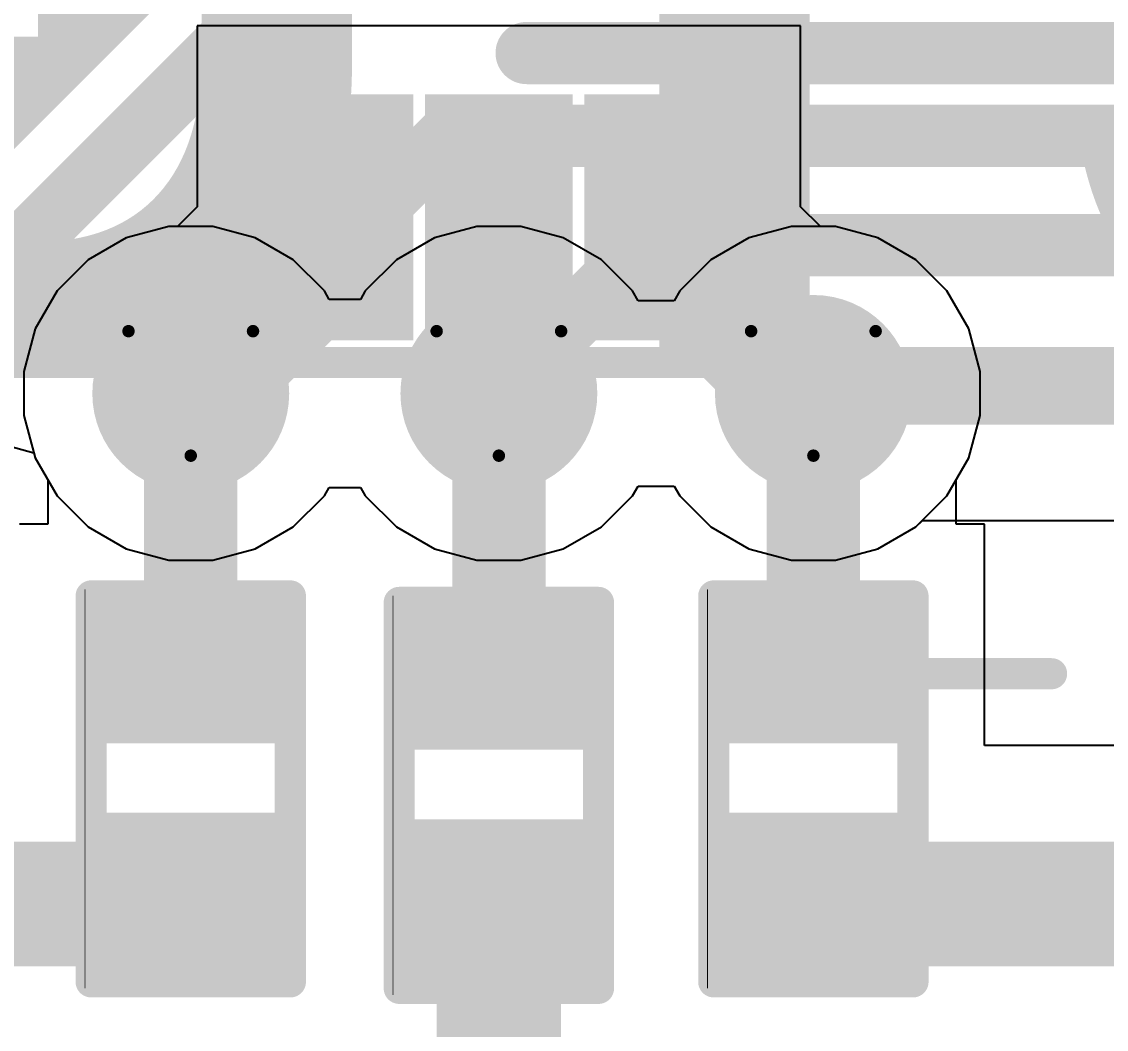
# Model space of a CAD drawing. Header units: inches. Extents: x -21 to 276, y -5 to 220.
# Drawn here: x 62.111 to 66.536, y 5.016 to 9.127 of the extents above; entities that cross this region are included whole.
import ezdxf

# ---------------------------------------------------------------- set-up
doc = ezdxf.new("R2010")
doc.units = ezdxf.units.IN
for name, color, linetype in [('Bottom Layer', 5, 'Continuous'), ('Bottom Overlay', 54, 'Continuous'), ('Bottom Paste', 16, 'Continuous'), ('Bottom Solder', 6, 'Continuous'), ('Drill Drawing', 1, 'Continuous'), ('Ground', 16, 'Continuous'), ('Power + Signal', 76, 'Continuous'), ('Top Layer', 1, 'Continuous'), ('Top Overlay', 2, 'Continuous'), ('Top Solder', 216, 'Continuous'), ('Via Holes', 16, 'Continuous')]:
    doc.layers.add(name, color=color, linetype=linetype)
doc.styles.add('Arial', font='', dxfattribs={"height": 0.2})
doc.styles.add('Arial_Bold', font='', dxfattribs={"height": 0.2})
doc.styles.get('Arial').set_extended_font_data('Arial')
doc.styles.get('Arial_Bold').set_extended_font_data('Arial', bold=True)

# ---------------------------------------------------------------- blocks, each defined once
blk = doc.blocks.new('SOT_363_B_18')
at = {"layer": 'Bottom Layer'}
for points in [[(-1.37000107, 0.4499990999999999), (-1.37000107, 0.8499983), (-0.57000013, 0.8499983), (-0.57000013, 0.4499991)], [(0.57000013, 0.4499990999999999), (0.57000013, 0.8499983), (1.37000107, 0.8499983), (1.37000107, 0.4499991)], [(-1.37000107, -0.1999996000000001), (-1.37000107, 0.1999995999999999), (-0.57000013, 0.1999996000000001), (-0.57000013, -0.1999995999999999)], [(0.57000013, -0.2000021400000001), (0.57000013, 0.1999970599999999), (1.37000107, 0.1999970600000001), (1.37000107, -0.2000021399999999)], [(-1.37000107, -0.8500008399999999), (-1.37000107, -0.45000164), (-0.57000013, -0.4500016399999999), (-0.57000013, -0.8500008399999999)], [(0.57000013, -0.8500008399999999), (0.57000013, -0.45000164), (1.37000107, -0.4500016399999999), (1.37000107, -0.8500008399999999)]]:
    blk.add_hatch(color=5, dxfattribs=at).paths.add_polyline_path(points)
at = {"layer": 'Bottom Paste'}
for points in [[(-1.37000107, 0.4499990999999999), (-1.37000107, 0.8499983), (-0.57000013, 0.8499983), (-0.57000013, 0.4499991)], [(0.57000013, 0.4499990999999999), (0.57000013, 0.8499983), (1.37000107, 0.8499983), (1.37000107, 0.4499991)], [(-1.37000107, -0.1999996000000001), (-1.37000107, 0.1999995999999999), (-0.57000013, 0.1999996000000001), (-0.57000013, -0.1999995999999999)], [(0.57000013, -0.2000021400000001), (0.57000013, 0.1999970599999999), (1.37000107, 0.1999970600000001), (1.37000107, -0.2000021399999999)], [(-1.37000107, -0.8500008399999999), (-1.37000107, -0.45000164), (-0.57000013, -0.4500016399999999), (-0.57000013, -0.8500008399999999)], [(0.57000013, -0.8500008399999999), (0.57000013, -0.45000164), (1.37000107, -0.4500016399999999), (1.37000107, -0.8500008399999999)]]:
    blk.add_hatch(color=16, dxfattribs=at).paths.add_polyline_path(points)
at = {"layer": 'Bottom Solder'}
for points in [[(-1.47160107, 0.3483990999999999), (-1.47160107, 0.9515982999999999), (-0.4684001300000001, 0.9515982999999999), (-0.4684001299999999, 0.3483991000000001)], [(0.4684001300000001, 0.3483990999999999), (0.4684001299999999, 0.9515982999999999), (1.47160107, 0.9515982999999999), (1.47160107, 0.3483991000000001)], [(-1.47160107, -0.3015996), (-1.47160107, 0.3015995999999999), (-0.4684001300000001, 0.3015996), (-0.4684001299999999, -0.3015995999999999)], [(0.4684001300000001, -0.3016021400000001), (0.4684001299999999, 0.3015970599999999), (1.47160107, 0.3015970600000001), (1.47160107, -0.3016021399999999)], [(-1.47160107, -0.95160084), (-1.47160107, -0.3484016400000001), (-0.4684001300000001, -0.3484016399999999), (-0.4684001299999999, -0.95160084)], [(0.4684001300000001, -0.95160084), (0.4684001299999999, -0.3484016400000001), (1.47160107, -0.3484016399999999), (1.47160107, -0.95160084)]]:
    blk.add_hatch(color=6, dxfattribs=at).paths.add_polyline_path(points)
at = {"layer": 'Bottom Overlay'}
for points in [[(0.508, 1.09219746, 0.127, 0.127, 0), (-0.6604, 1.09219746, 0.127, 0.127, 0)], [(-1.524, -0.6604, 0.0999998, 0.0999998, 0), (-1.651, -0.5334, 0.0999998, 0.0999998, 0)], [(-1.651, -0.7874, 0.0999998, 0.0999998, 0), (-1.651, -0.5334, 0.0999998, 0.0999998, 0)], [(-1.651, -0.7874, 0.0999998, 0.0999998, 0), (-1.524, -0.6604, 0.0999998, 0.0999998, 0)], [(0.508, -1.0922, 0.127, 0.127, 0), (-0.6604, -1.0922, 0.127, 0.127, 0)]]:
    blk.add_lwpolyline(points, format="xyseb", dxfattribs=at)
for points in [[(-0.6921499999999999, 1.09219746, 0.0635, 0.0635, 1), (-0.62865, 1.09219746, 0.0635, 0.0635, 1)], [(0.47625, 1.09219746, 0.0635, 0.0635, 1), (0.5397500000000001, 1.09219746, 0.0635, 0.0635, 1)], [(-1.67599868, -0.5334, 0.0499999, 0.0499999, 1), (-1.62600132, -0.5334, 0.0499999, 0.0499999, 1)], [(-1.67599868, -0.5334, 0.0499999, 0.0499999, 1), (-1.62600132, -0.5334, 0.0499999, 0.0499999, 1)], [(-1.54899868, -0.6604, 0.0499999, 0.0499999, 1), (-1.49900132, -0.6604, 0.0499999, 0.0499999, 1)], [(-1.54899868, -0.6604, 0.0499999, 0.0499999, 1), (-1.49900132, -0.6604, 0.0499999, 0.0499999, 1)], [(-1.67599868, -0.7874, 0.0499999, 0.0499999, 1), (-1.62600132, -0.7874, 0.0499999, 0.0499999, 1)], [(-1.67599868, -0.7874, 0.0499999, 0.0499999, 1), (-1.62600132, -0.7874, 0.0499999, 0.0499999, 1)], [(-0.6921499999999999, -1.0922, 0.0635, 0.0635, 1), (-0.62865, -1.0922, 0.0635, 0.0635, 1)], [(0.47625, -1.0922, 0.0635, 0.0635, 1), (0.5397500000000001, -1.0922, 0.0635, 0.0635, 1)]]:
    blk.add_lwpolyline(points, format="xyseb", close=True, dxfattribs=at)
blk = doc.blocks.new('R___0402_B_95')
at = {"layer": 'Bottom Layer'}
for points in [[(-0.1524, 0.3175), (-0.1524, -0.3174999999999999), (-0.7874, -0.3175), (-0.7874, 0.3174999999999999)], [(0.6985, 0.3175), (0.6985, -0.3175), (0.2413, -0.3175), (0.2412999999999999, 0.3175)]]:
    blk.add_hatch(color=5, dxfattribs=at).paths.add_polyline_path(points)
at = {"layer": 'Bottom Paste'}
for points in [[(-0.1524, 0.3175), (-0.1524, -0.3174999999999999), (-0.7874, -0.3175), (-0.7874, 0.3174999999999999)], [(0.6985, 0.3175), (0.6985, -0.3175), (0.2413, -0.3175), (0.2412999999999999, 0.3175)]]:
    blk.add_hatch(color=16, dxfattribs=at).paths.add_polyline_path(points)
at = {"layer": 'Bottom Solder'}
for points in [[(-0.09739884, 0.37250116), (-0.09739884, -0.37250116), (-0.8424011599999999, -0.37250116), (-0.8424011599999999, 0.37250116)], [(0.75350116, 0.37250116), (0.75350116, -0.37250116), (0.18629884, -0.37250116), (0.1862988399999999, 0.37250116)]]:
    blk.add_hatch(color=6, dxfattribs=at).paths.add_polyline_path(points)
at = {"layer": 'Bottom Overlay'}
for points in [[(-0.7874, 0.4064, 0.127, 0.127, 0), (0.7874, 0.4064, 0.127, 0.127, 0)], [(-0.7874, 0.4064, 0.127, 0.127, 0), (-0.7874, -0.4064, 0.127, 0.127, 0)], [(0.7874, 0.4064, 0.127, 0.127, 0), (0.7874, -0.4064, 0.127, 0.127, 0)], [(-0.8128, 0.4318, 0.0032258, 0.0032258, 0), (0.8128, 0.4318, 0.0032258, 0.0032258, 0)], [(-0.7874, -0.4064, 0.127, 0.127, 0), (0.7874, -0.4064, 0.127, 0.127, 0)]]:
    blk.add_lwpolyline(points, format="xyseb", dxfattribs=at)
for points in [[(-0.8191499999999999, 0.4064, 0.0635, 0.0635, 1), (-0.7556499999999999, 0.4064, 0.0635, 0.0635, 1)], [(-0.8191499999999999, 0.4064, 0.0635, 0.0635, 1), (-0.7556499999999999, 0.4064, 0.0635, 0.0635, 1)], [(0.7556499999999999, 0.4064, 0.0635, 0.0635, 1), (0.8191499999999999, 0.4064, 0.0635, 0.0635, 1)], [(0.7556499999999999, 0.4064, 0.0635, 0.0635, 1), (0.8191499999999999, 0.4064, 0.0635, 0.0635, 1)], [(-0.81360518, 0.4318, 0.0016129, 0.0016129, 1), (-0.8119948199999999, 0.4318, 0.0016129, 0.0016129, 1)], [(0.8119948199999999, 0.4318, 0.0016129, 0.0016129, 1), (0.81360518, 0.4318, 0.0016129, 0.0016129, 1)], [(-0.8191499999999999, -0.4064, 0.0635, 0.0635, 1), (-0.7556499999999999, -0.4064, 0.0635, 0.0635, 1)], [(-0.8191499999999999, -0.4064, 0.0635, 0.0635, 1), (-0.7556499999999999, -0.4064, 0.0635, 0.0635, 1)], [(0.7556499999999999, -0.4064, 0.0635, 0.0635, 1), (0.8191499999999999, -0.4064, 0.0635, 0.0635, 1)], [(0.7556499999999999, -0.4064, 0.0635, 0.0635, 1), (0.8191499999999999, -0.4064, 0.0635, 0.0635, 1)]]:
    blk.add_lwpolyline(points, format="xyseb", close=True, dxfattribs=at)
blk = doc.blocks.new('R___0402_B_97')
at = {"layer": 'Bottom Layer'}
for points in [[(-0.1524, 0.3175), (-0.1524, -0.3174999999999999), (-0.7874, -0.3175), (-0.7874, 0.3174999999999999)], [(0.6985, 0.3175), (0.6985, -0.3175), (0.2413, -0.3175), (0.2412999999999999, 0.3175)]]:
    blk.add_hatch(color=5, dxfattribs=at).paths.add_polyline_path(points)
at = {"layer": 'Bottom Paste'}
for points in [[(-0.1524, 0.3175), (-0.1524, -0.3174999999999999), (-0.7874, -0.3175), (-0.7874, 0.3174999999999999)], [(0.6985, 0.3175), (0.6985, -0.3175), (0.2413, -0.3175), (0.2412999999999999, 0.3175)]]:
    blk.add_hatch(color=16, dxfattribs=at).paths.add_polyline_path(points)
at = {"layer": 'Bottom Solder'}
for points in [[(-0.09739884, 0.37250116), (-0.09739884, -0.37250116), (-0.8424011599999999, -0.37250116), (-0.8424011599999999, 0.37250116)], [(0.75350116, 0.37250116), (0.75350116, -0.37250116), (0.18629884, -0.37250116), (0.1862988399999999, 0.37250116)]]:
    blk.add_hatch(color=6, dxfattribs=at).paths.add_polyline_path(points)
at = {"layer": 'Bottom Overlay'}
for points in [[(-0.7874, 0.4064, 0.127, 0.127, 0), (-0.7874, -0.4064, 0.127, 0.127, 0)], [(-0.7874, 0.4064, 0.127, 0.127, 0), (0.7874, 0.4064, 0.127, 0.127, 0)], [(0.7874, 0.4064, 0.127, 0.127, 0), (0.7874, -0.4064, 0.127, 0.127, 0)], [(-0.8128, 0.4318, 0.0032258, 0.0032258, 0), (0.8128, 0.4318, 0.0032258, 0.0032258, 0)], [(-0.7874, -0.4064, 0.127, 0.127, 0), (0.7874, -0.4064, 0.127, 0.127, 0)]]:
    blk.add_lwpolyline(points, format="xyseb", dxfattribs=at)
for points in [[(-0.8191499999999999, 0.4064, 0.0635, 0.0635, 1), (-0.7556499999999999, 0.4064, 0.0635, 0.0635, 1)], [(-0.8191499999999999, 0.4064, 0.0635, 0.0635, 1), (-0.7556499999999999, 0.4064, 0.0635, 0.0635, 1)], [(0.7556499999999999, 0.4064, 0.0635, 0.0635, 1), (0.8191499999999999, 0.4064, 0.0635, 0.0635, 1)], [(0.7556499999999999, 0.4064, 0.0635, 0.0635, 1), (0.8191499999999999, 0.4064, 0.0635, 0.0635, 1)], [(-0.81360518, 0.4318, 0.0016129, 0.0016129, 1), (-0.8119948199999999, 0.4318, 0.0016129, 0.0016129, 1)], [(0.8119948199999999, 0.4318, 0.0016129, 0.0016129, 1), (0.81360518, 0.4318, 0.0016129, 0.0016129, 1)], [(-0.8191499999999999, -0.4064, 0.0635, 0.0635, 1), (-0.7556499999999999, -0.4064, 0.0635, 0.0635, 1)], [(-0.8191499999999999, -0.4064, 0.0635, 0.0635, 1), (-0.7556499999999999, -0.4064, 0.0635, 0.0635, 1)], [(0.7556499999999999, -0.4064, 0.0635, 0.0635, 1), (0.8191499999999999, -0.4064, 0.0635, 0.0635, 1)], [(0.7556499999999999, -0.4064, 0.0635, 0.0635, 1), (0.8191499999999999, -0.4064, 0.0635, 0.0635, 1)]]:
    blk.add_lwpolyline(points, format="xyseb", close=True, dxfattribs=at)
blk = doc.blocks.new('R___0402_B_99')
at = {"layer": 'Bottom Layer'}
for points in [[(-0.1524, 0.3175), (-0.1524, -0.3174999999999999), (-0.7874, -0.3175), (-0.7874, 0.3174999999999999)], [(0.6985, 0.3175), (0.6985, -0.3175), (0.2413, -0.3175), (0.2412999999999999, 0.3175)]]:
    blk.add_hatch(color=5, dxfattribs=at).paths.add_polyline_path(points)
at = {"layer": 'Bottom Paste'}
for points in [[(-0.1524, 0.3175), (-0.1524, -0.3174999999999999), (-0.7874, -0.3175), (-0.7874, 0.3174999999999999)], [(0.6985, 0.3175), (0.6985, -0.3175), (0.2413, -0.3175), (0.2412999999999999, 0.3175)]]:
    blk.add_hatch(color=16, dxfattribs=at).paths.add_polyline_path(points)
at = {"layer": 'Bottom Solder'}
for points in [[(-0.09739884, 0.37250116), (-0.09739884, -0.37250116), (-0.8424011599999999, -0.37250116), (-0.8424011599999999, 0.37250116)], [(0.75350116, 0.37250116), (0.75350116, -0.37250116), (0.18629884, -0.37250116), (0.1862988399999999, 0.37250116)]]:
    blk.add_hatch(color=6, dxfattribs=at).paths.add_polyline_path(points)
at = {"layer": 'Bottom Overlay'}
for points in [[(-0.7874, 0.4064, 0.127, 0.127, 0), (0.7874, 0.4064, 0.127, 0.127, 0)], [(-0.7874, 0.4064, 0.127, 0.127, 0), (-0.7874, -0.4064, 0.127, 0.127, 0)], [(0.7874, 0.4064, 0.127, 0.127, 0), (0.7874, -0.4064, 0.127, 0.127, 0)], [(-0.8128, 0.4318, 0.0032258, 0.0032258, 0), (0.8128, 0.4318, 0.0032258, 0.0032258, 0)], [(-0.7874, -0.4064, 0.127, 0.127, 0), (0.7874, -0.4064, 0.127, 0.127, 0)]]:
    blk.add_lwpolyline(points, format="xyseb", dxfattribs=at)
for points in [[(-0.8191499999999999, 0.4064, 0.0635, 0.0635, 1), (-0.7556499999999999, 0.4064, 0.0635, 0.0635, 1)], [(-0.8191499999999999, 0.4064, 0.0635, 0.0635, 1), (-0.7556499999999999, 0.4064, 0.0635, 0.0635, 1)], [(0.7556499999999999, 0.4064, 0.0635, 0.0635, 1), (0.8191499999999999, 0.4064, 0.0635, 0.0635, 1)], [(0.7556499999999999, 0.4064, 0.0635, 0.0635, 1), (0.8191499999999999, 0.4064, 0.0635, 0.0635, 1)], [(-0.81360518, 0.4318, 0.0016129, 0.0016129, 1), (-0.8119948199999999, 0.4318, 0.0016129, 0.0016129, 1)], [(0.8119948199999999, 0.4318, 0.0016129, 0.0016129, 1), (0.81360518, 0.4318, 0.0016129, 0.0016129, 1)], [(-0.8191499999999999, -0.4064, 0.0635, 0.0635, 1), (-0.7556499999999999, -0.4064, 0.0635, 0.0635, 1)], [(-0.8191499999999999, -0.4064, 0.0635, 0.0635, 1), (-0.7556499999999999, -0.4064, 0.0635, 0.0635, 1)], [(0.7556499999999999, -0.4064, 0.0635, 0.0635, 1), (0.8191499999999999, -0.4064, 0.0635, 0.0635, 1)], [(0.7556499999999999, -0.4064, 0.0635, 0.0635, 1), (0.8191499999999999, -0.4064, 0.0635, 0.0635, 1)]]:
    blk.add_lwpolyline(points, format="xyseb", close=True, dxfattribs=at)
blk = doc.blocks.new('DB128L_5_08_3P_BK_S_136')
at = {"layer": 'Top Overlay'}
blk.add_lwpolyline([(-7.670799999999999, 5.1308, 0.127, 0.127, 0), (7.670799999999999, 5.1308, 0.127, 0.127, 0)], format="xyseb", dxfattribs=at)

msp = doc.modelspace()

# ---------------------------------------------------------------- hatches: boundary and pattern name
at = {"layer": 'Bottom Layer'}
h = msp.add_hatch(color=5, dxfattribs=at)
edge = h.paths.add_edge_path()
edge.add_arc((62.80078372, 7.610393719999999), 0.2999994, 0, 360)
h = msp.add_hatch(color=5, dxfattribs=at)
edge = h.paths.add_edge_path()
edge.add_arc((64.05776876, 7.610393719999999), 0.2999994, 0, 360)
h = msp.add_hatch(color=5, dxfattribs=at)
edge = h.paths.add_edge_path()
edge.add_arc((65.34078372, 7.610393719999999), 0.2999994, 0, 360)
at = {"layer": 'Bottom Solder'}
h = msp.add_hatch(color=6, dxfattribs=at)
edge = h.paths.add_edge_path()
edge.add_arc((62.80078372, 7.610393719999999), 0.4015993999999999, 0, 360)
h = msp.add_hatch(color=6, dxfattribs=at)
edge = h.paths.add_edge_path()
edge.add_arc((64.05776876, 7.610393719999999), 0.4015993999999999, 0, 360)
h = msp.add_hatch(color=6, dxfattribs=at)
edge = h.paths.add_edge_path()
edge.add_arc((65.34078372, 7.610393719999999), 0.4015993999999999, 0, 360)
at = {"layer": 'Ground'}
h = msp.add_hatch(color=16, dxfattribs=at)
edge = h.paths.add_edge_path()
edge.add_arc((62.80078372, 7.610393719999999), 0.2999994, 0, 360)
h = msp.add_hatch(color=16, dxfattribs=at)
edge = h.paths.add_edge_path()
edge.add_arc((64.05776876, 7.610393719999999), 0.2999994, 0, 360)
h = msp.add_hatch(color=16, dxfattribs=at)
edge = h.paths.add_edge_path()
edge.add_arc((65.34078372, 7.610393719999999), 0.2999994, 0, 360)
at = {"layer": 'Power + Signal'}
h = msp.add_hatch(color=76, dxfattribs=at)
edge = h.paths.add_edge_path()
edge.add_arc((62.80078372, 7.610393719999999), 0.2999994, 0, 360)
h = msp.add_hatch(color=76, dxfattribs=at)
edge = h.paths.add_edge_path()
edge.add_arc((64.05776876, 7.610393719999999), 0.2999994, 0, 360)
h = msp.add_hatch(color=76, dxfattribs=at)
edge = h.paths.add_edge_path()
edge.add_arc((65.34078372, 7.610393719999999), 0.2999994, 0, 360)
at = {"layer": 'Top Layer'}
h = msp.add_hatch(color=1, dxfattribs=at)
edge = h.paths.add_edge_path()
edge.add_arc((62.80078372, 7.610393719999999), 0.2999994, 0, 360)
h = msp.add_hatch(color=1, dxfattribs=at)
edge = h.paths.add_edge_path()
edge.add_arc((64.05776876, 7.610393719999999), 0.2999994, 0, 360)
h = msp.add_hatch(color=1, dxfattribs=at)
edge = h.paths.add_edge_path()
edge.add_arc((65.34078372, 7.610393719999999), 0.2999994, 0, 360)
at = {"layer": 'Top Solder'}
h = msp.add_hatch(color=216, dxfattribs=at)
edge = h.paths.add_edge_path()
edge.add_arc((62.80078372, 7.610393719999999), 0.4015993999999999, 0, 360)
h = msp.add_hatch(color=216, dxfattribs=at)
edge = h.paths.add_edge_path()
edge.add_arc((64.05776876, 7.610393719999999), 0.4015993999999999, 0, 360)
h = msp.add_hatch(color=216, dxfattribs=at)
edge = h.paths.add_edge_path()
edge.add_arc((65.34078372, 7.610393719999999), 0.4015993999999999, 0, 360)
at = {"layer": 'Via Holes'}
h = msp.add_hatch(color=7, dxfattribs=at)
edge = h.paths.add_edge_path()
edge.add_arc((62.80078372, 7.610393719999999), 0.1499997, 0, 360)
h = msp.add_hatch(color=7, dxfattribs=at)
edge = h.paths.add_edge_path()
edge.add_arc((64.05776876, 7.610393719999999), 0.1499997, 0, 360)
h = msp.add_hatch(color=7, dxfattribs=at)
edge = h.paths.add_edge_path()
edge.add_arc((65.34078372, 7.610393719999999), 0.1499997, 0, 360)

# ---------------------------------------------------------------- linework, layer by layer
at = {"layer": 'Bottom Layer'}
for p, q in [((65.2887696, 9.109796359999999), (62.82677045999999, 9.109796359999999)), ((62.82677045999999, 9.109796359999999), (62.82677045999999, 8.3718527)), ((65.2887696, 8.3718527), (65.2887696, 9.109796359999999)), ((62.82677045999999, 8.3718527), (62.74631088, 8.29139312)), ((65.36922918, 8.29139312), (65.2887696, 8.3718527)), ((62.71112934, 8.29139312), (62.53792674, 8.24498478)), ((62.74631088, 8.29139312), (62.71112934, 8.29139312)), ((65.43043809999999, 8.29139312), (65.36922918, 8.29139312)), ((65.6036407, 8.24498478), (65.43043809999999, 8.29139312)), ((62.53792674, 8.24498478), (62.38263876, 8.155330399999999)), ((65.75892868, 8.155330399999999), (65.6036407, 8.24498478)), ((62.38263876, 8.155330399999999), (62.25584704, 8.028538679999999)), ((65.8857204, 8.028538679999999), (65.75892868, 8.155330399999999)), ((62.25584704, 8.028538679999999), (62.16619266, 7.873250699999999)), ((65.97537478, 7.873250699999999), (65.8857204, 8.028538679999999)), ((62.16619266, 7.873250699999999), (62.11978432, 7.7000481)), ((66.02178312, 7.7000481), (65.97537478, 7.873250699999999)), ((62.11978432, 7.7000481), (62.11978432, 7.52073934)), ((66.02178312, 7.52073934), (66.02178312, 7.7000481)), ((62.11978432, 7.52073934), (62.16619266, 7.34753674)), ((65.97537478, 7.34753674), (66.02178312, 7.52073934)), ((62.16619266, 7.34753674), (62.21808739999999, 7.25765122)), ((65.92348004, 7.25765122), (65.97537478, 7.34753674)), ((62.21808739999999, 7.25765122), (62.21808739999999, 7.07629776)), ((65.92348004, 7.07629776), (65.92348004, 7.25765122)), ((62.21808739999999, 7.07629776), (62.10228371999999, 7.07629776)), ((66.03928372, 7.07629776), (65.92348004, 7.07629776)), ((66.03928372, 6.17433868), (66.03928372, 7.07629776)), ((68.48808247999999, 6.17433868), (66.03928372, 6.17433868))]:
    msp.add_line(p, q, dxfattribs=at)
for points in [[(63.40777005999999, 8.12879502, 0.3809999999999999, 0.3809999999999999, 0), (63.40777005999999, 8.32879716, 0.3809999999999999, 0.3809999999999999, 0)], [(64.05776876, 7.610393719999999, 0.3809999999999999, 0.3809999999999999, 0), (64.05776876, 8.32879716, 0.3809999999999999, 0.3809999999999999, 0)], [(64.70777, 8.12879502, 0.3809999999999999, 0.3809999999999999, 0), (64.70777, 8.32879716, 0.3809999999999999, 0.3809999999999999, 0)], [(62.88936875999999, 7.610393719999999, 0.3809999999999999, 0.3809999999999999, 0), (63.40777005999999, 8.12879502, 0.3809999999999999, 0.3809999999999999, 0)], [(64.70777, 8.12879502, 0.3809999999999999, 0.3809999999999999, 0), (65.15996874, 7.67659628, 0.3809999999999999, 0.3809999999999999, 0)], [(65.15996874, 7.67659628, 0.3809999999999999, 0.3809999999999999, 0), (65.27458116, 7.67659628, 0.3809999999999999, 0.3809999999999999, 0)], [(65.27458116, 7.67659628, 0.3809999999999999, 0.3809999999999999, 0), (65.34078372, 7.610393719999999, 0.3809999999999999, 0.3809999999999999, 0)], [(62.80078372, 7.610393719999999, 0.3809999999999999, 0.3809999999999999, 0), (62.88936875999999, 7.610393719999999, 0.3809999999999999, 0.3809999999999999, 0)], [(64.05776876, 6.440299539999999, 0.3809999999999999, 0.3809999999999999, 0), (64.05776876, 7.610393719999999, 0.3809999999999999, 0.3809999999999999, 0)], [(62.80078372, 6.46669776, 0.3809999999999999, 0.3809999999999999, 0), (62.80078372, 7.52180868, 0.3809999999999999, 0.3809999999999999, 0)], [(65.34078372, 6.46669776, 0.3809999999999999, 0.3809999999999999, 0), (65.34078372, 7.4957813, 0.3809999999999999, 0.3809999999999999, 0)], [(64.05776876, 6.440299539999999, 0.3809999999999999, 0.3809999999999999, 0), (64.0577713, 6.440296999999999, 0.3809999999999999, 0.3809999999999999, 0)], [(59.64987816, 5.52689776, 0.508, 0.508, 0), (62.80078372, 5.52689776, 0.508, 0.508, 0)], [(64.0577713, 2.60541262, 0.508, 0.508, 0), (64.0577713, 5.500496999999999, 0.508, 0.508, 0)], [(65.34078372, 5.52689776, 0.508, 0.508, 0), (68.48808247999999, 5.52689776, 0.508, 0.508, 0)]]:
    msp.add_lwpolyline(points, format="xyseb", dxfattribs=at)
for points in [[(63.31252006, 8.32879716, 0.1905, 0.1905, 1), (63.50302006, 8.32879716, 0.1905, 0.1905, 1)], [(63.96251875999999, 8.32879716, 0.1905, 0.1905, 1), (64.15301876, 8.32879716, 0.1905, 0.1905, 1)], [(64.61252, 8.32879716, 0.1905, 0.1905, 1), (64.80301999999999, 8.32879716, 0.1905, 0.1905, 1)], [(63.31252006, 8.12879502, 0.1905, 0.1905, 1), (63.50302006, 8.12879502, 0.1905, 0.1905, 1)], [(63.31252006, 8.12879502, 0.1905, 0.1905, 1), (63.50302006, 8.12879502, 0.1905, 0.1905, 1)], [(64.61252, 8.12879502, 0.1905, 0.1905, 1), (64.80301999999999, 8.12879502, 0.1905, 0.1905, 1)], [(64.61252, 8.12879502, 0.1905, 0.1905, 1), (64.80301999999999, 8.12879502, 0.1905, 0.1905, 1)], [(65.06471874, 7.67659628, 0.1905, 0.1905, 1), (65.25521873999999, 7.67659628, 0.1905, 0.1905, 1)], [(65.06471874, 7.67659628, 0.1905, 0.1905, 1), (65.25521873999999, 7.67659628, 0.1905, 0.1905, 1)], [(65.17933116, 7.67659628, 0.1905, 0.1905, 1), (65.36983115999999, 7.67659628, 0.1905, 0.1905, 1)], [(65.17933116, 7.67659628, 0.1905, 0.1905, 1), (65.36983115999999, 7.67659628, 0.1905, 0.1905, 1)], [(62.70553372, 7.610393719999999, 0.1905, 0.1905, 1), (62.89603371999999, 7.610393719999999, 0.1905, 0.1905, 1)], [(62.79411876, 7.610393719999999, 0.1905, 0.1905, 1), (62.98461876, 7.610393719999999, 0.1905, 0.1905, 1)], [(62.79411876, 7.610393719999999, 0.1905, 0.1905, 1), (62.98461876, 7.610393719999999, 0.1905, 0.1905, 1)], [(63.96251875999999, 7.610393719999999, 0.1905, 0.1905, 1), (64.15301876, 7.610393719999999, 0.1905, 0.1905, 1)], [(63.96251875999999, 7.610393719999999, 0.1905, 0.1905, 1), (64.15301876, 7.610393719999999, 0.1905, 0.1905, 1)], [(65.24553372, 7.610393719999999, 0.1905, 0.1905, 1), (65.43603372, 7.610393719999999, 0.1905, 0.1905, 1)], [(62.70553372, 7.52180868, 0.1905, 0.1905, 1), (62.89603371999999, 7.52180868, 0.1905, 0.1905, 1)], [(65.24553372, 7.4957813, 0.1905, 0.1905, 1), (65.43603372, 7.4957813, 0.1905, 0.1905, 1)], [(62.70553372, 6.46669776, 0.1905, 0.1905, 1), (62.89603371999999, 6.46669776, 0.1905, 0.1905, 1)], [(65.24553372, 6.46669776, 0.1905, 0.1905, 1), (65.43603372, 6.46669776, 0.1905, 0.1905, 1)], [(63.96251875999999, 6.440299539999999, 0.1905, 0.1905, 1), (64.15301876, 6.440299539999999, 0.1905, 0.1905, 1)], [(63.96251875999999, 6.440299539999999, 0.1905, 0.1905, 1), (64.15301876, 6.440299539999999, 0.1905, 0.1905, 1)], [(63.9625213, 6.440296999999999, 0.1905, 0.1905, 1), (64.15302129999999, 6.440296999999999, 0.1905, 0.1905, 1)], [(62.67378372, 5.52689776, 0.254, 0.254, 1), (62.92778371999999, 5.52689776, 0.254, 0.254, 1)], [(63.9307713, 5.500496999999999, 0.254, 0.254, 1), (64.1847713, 5.500496999999999, 0.254, 0.254, 1)], [(65.21378372, 5.52689776, 0.254, 0.254, 1), (65.46778372, 5.52689776, 0.254, 0.254, 1)]]:
    msp.add_lwpolyline(points, format="xyseb", close=True, dxfattribs=at)
at = {"layer": 'Bottom Overlay'}
for points in [[(65.79798371999999, 6.46669776, 0.127, 0.127, 0), (66.31258263999999, 6.46669776, 0.127, 0.127, 0)], [(64.22318372, 4.924399599999999, 0.127, 0.127, 0), (64.22318372, 5.20939776, 0.127, 0.127, 0)]]:
    msp.add_lwpolyline(points, format="xyseb", dxfattribs=at)
for points in [[(65.76623371999999, 6.46669776, 0.0635, 0.0635, 1), (65.82973372000001, 6.46669776, 0.0635, 0.0635, 1)], [(66.28083264, 6.46669776, 0.0635, 0.0635, 1), (66.34433263999999, 6.46669776, 0.0635, 0.0635, 1)], [(64.19143371999999, 5.20939776, 0.0635, 0.0635, 1), (64.25493372, 5.20939776, 0.0635, 0.0635, 1)]]:
    msp.add_lwpolyline(points, format="xyseb", close=True, dxfattribs=at)
at = {"layer": 'Drill Drawing'}
for points in [[(62.54678371999999, 7.86439372, 0.0508, 0.0508, 0), (63.05478372, 7.86439372, 0.0508, 0.0508, 0)], [(62.54678371999999, 7.86439372, 0.0508, 0.0508, 0), (62.80078372, 7.356393719999999, 0.0508, 0.0508, 0)], [(62.80078372, 7.356393719999999, 0.0508, 0.0508, 0), (63.05478372, 7.86439372, 0.0508, 0.0508, 0)], [(63.80376875999999, 7.86439372, 0.0508, 0.0508, 0), (64.31176875999999, 7.86439372, 0.0508, 0.0508, 0)], [(63.80376875999999, 7.86439372, 0.0508, 0.0508, 0), (64.05776876, 7.356393719999999, 0.0508, 0.0508, 0)], [(64.05776876, 7.356393719999999, 0.0508, 0.0508, 0), (64.31176875999999, 7.86439372, 0.0508, 0.0508, 0)], [(65.08678372, 7.86439372, 0.0508, 0.0508, 0), (65.59478372, 7.86439372, 0.0508, 0.0508, 0)], [(65.08678372, 7.86439372, 0.0508, 0.0508, 0), (65.34078372, 7.356393719999999, 0.0508, 0.0508, 0)], [(65.34078372, 7.356393719999999, 0.0508, 0.0508, 0), (65.59478372, 7.86439372, 0.0508, 0.0508, 0)]]:
    msp.add_lwpolyline(points, format="xyseb", dxfattribs=at)
for points in [[(62.53408372, 7.86439372, 0.0254, 0.0254, 1), (62.55948372, 7.86439372, 0.0254, 0.0254, 1)], [(62.53408372, 7.86439372, 0.0254, 0.0254, 1), (62.55948372, 7.86439372, 0.0254, 0.0254, 1)], [(63.04208372, 7.86439372, 0.0254, 0.0254, 1), (63.06748372, 7.86439372, 0.0254, 0.0254, 1)], [(63.04208372, 7.86439372, 0.0254, 0.0254, 1), (63.06748372, 7.86439372, 0.0254, 0.0254, 1)], [(63.79106876, 7.86439372, 0.0254, 0.0254, 1), (63.81646876, 7.86439372, 0.0254, 0.0254, 1)], [(63.79106876, 7.86439372, 0.0254, 0.0254, 1), (63.81646876, 7.86439372, 0.0254, 0.0254, 1)], [(64.29906876, 7.86439372, 0.0254, 0.0254, 1), (64.32446876, 7.86439372, 0.0254, 0.0254, 1)], [(64.29906876, 7.86439372, 0.0254, 0.0254, 1), (64.32446876, 7.86439372, 0.0254, 0.0254, 1)], [(65.07408371999999, 7.86439372, 0.0254, 0.0254, 1), (65.09948372, 7.86439372, 0.0254, 0.0254, 1)], [(65.07408371999999, 7.86439372, 0.0254, 0.0254, 1), (65.09948372, 7.86439372, 0.0254, 0.0254, 1)], [(65.58208371999999, 7.86439372, 0.0254, 0.0254, 1), (65.60748372, 7.86439372, 0.0254, 0.0254, 1)], [(65.58208371999999, 7.86439372, 0.0254, 0.0254, 1), (65.60748372, 7.86439372, 0.0254, 0.0254, 1)], [(62.78808372, 7.356393719999999, 0.0254, 0.0254, 1), (62.81348371999999, 7.356393719999999, 0.0254, 0.0254, 1)], [(62.78808372, 7.356393719999999, 0.0254, 0.0254, 1), (62.81348371999999, 7.356393719999999, 0.0254, 0.0254, 1)], [(64.04506875999999, 7.356393719999999, 0.0254, 0.0254, 1), (64.07046876, 7.356393719999999, 0.0254, 0.0254, 1)], [(64.04506875999999, 7.356393719999999, 0.0254, 0.0254, 1), (64.07046876, 7.356393719999999, 0.0254, 0.0254, 1)], [(65.32808372, 7.356393719999999, 0.0254, 0.0254, 1), (65.35348372, 7.356393719999999, 0.0254, 0.0254, 1)], [(65.32808372, 7.356393719999999, 0.0254, 0.0254, 1), (65.35348372, 7.356393719999999, 0.0254, 0.0254, 1)]]:
    msp.add_lwpolyline(points, format="xyseb", close=True, dxfattribs=at)
at = {"layer": 'Ground'}
for p, q in [((62.71112934, 8.29139312), (62.53792674, 8.24498478)), ((62.8904381, 8.29139312), (62.71112934, 8.29139312)), ((63.06364069999999, 8.24498478), (62.8904381, 8.29139312)), ((63.96811438, 8.29139312), (63.79491177999999, 8.24498478)), ((64.14742314, 8.29139312), (63.96811438, 8.29139312)), ((64.32062574, 8.24498478), (64.14742314, 8.29139312)), ((65.25112934, 8.29139312), (65.07792674, 8.24498478)), ((65.43043809999999, 8.29139312), (65.25112934, 8.29139312)), ((65.6036407, 8.24498478), (65.43043809999999, 8.29139312)), ((62.53792674, 8.24498478), (62.38263876, 8.155330399999999)), ((63.21892868, 8.155330399999999), (63.06364069999999, 8.24498478)), ((63.79491177999999, 8.24498478), (63.6396238, 8.155330399999999)), ((64.47591372, 8.155330399999999), (64.32062574, 8.24498478)), ((65.07792674, 8.24498478), (64.92263876, 8.155330399999999)), ((65.75892868, 8.155330399999999), (65.6036407, 8.24498478)), ((62.38263876, 8.155330399999999), (62.25584704, 8.028538679999999)), ((63.3457204, 8.028538679999999), (63.21892868, 8.155330399999999)), ((63.6396238, 8.155330399999999), (63.51283208, 8.028538679999999)), ((64.60270544, 8.028538679999999), (64.47591372, 8.155330399999999)), ((64.92263876, 8.155330399999999), (64.79584704, 8.028538679999999)), ((65.8857204, 8.028538679999999), (65.75892868, 8.155330399999999)), ((62.25584704, 8.028538679999999), (62.16619266, 7.873250699999999)), ((63.36577624, 7.99380164), (63.3457204, 8.028538679999999)), ((63.51283208, 8.028538679999999), (63.49277624, 7.99380164)), ((64.62595152, 7.988274599999999), (64.60270544, 8.028538679999999)), ((64.79584704, 8.028538679999999), (64.77260096, 7.988274599999999)), ((65.97537478, 7.873250699999999), (65.8857204, 8.028538679999999)), ((63.49277624, 7.99380164), (63.36577624, 7.99380164)), ((64.77260096, 7.988274599999999), (64.62595152, 7.988274599999999)), ((62.16619266, 7.873250699999999), (62.11978432, 7.7000481)), ((66.02178312, 7.7000481), (65.97537478, 7.873250699999999)), ((62.11978432, 7.7000481), (62.11978432, 7.52073934)), ((66.02178312, 7.52073934), (66.02178312, 7.7000481)), ((62.11978432, 7.52073934), (62.16619266, 7.34753674)), ((65.97537478, 7.34753674), (66.02178312, 7.52073934)), ((62.16619266, 7.34753674), (62.25584704, 7.19224876)), ((65.8857204, 7.19224876), (65.97537478, 7.34753674)), ((63.3457204, 7.19224876), (63.36577624, 7.226985799999999)), ((63.36577624, 7.226985799999999), (63.49277624, 7.226985799999999)), ((63.49277624, 7.226985799999999), (63.51283208, 7.19224876)), ((64.60270544, 7.19224876), (64.62595152, 7.23251284)), ((64.62595152, 7.23251284), (64.77260096, 7.23251284)), ((64.77260096, 7.23251284), (64.79584704, 7.19224876)), ((62.25584704, 7.19224876), (62.38263876, 7.06545704)), ((63.21892868, 7.06545704), (63.3457204, 7.19224876)), ((63.51283208, 7.19224876), (63.6396238, 7.06545704)), ((64.47591372, 7.06545704), (64.60270544, 7.19224876)), ((64.79584704, 7.19224876), (64.92263876, 7.06545704)), ((65.75892868, 7.06545704), (65.8857204, 7.19224876)), ((62.38263876, 7.06545704), (62.53792674, 6.975802659999999)), ((63.06364069999999, 6.975802659999999), (63.21892868, 7.06545704)), ((63.6396238, 7.06545704), (63.79491177999999, 6.975802659999999)), ((64.32062574, 6.975802659999999), (64.47591372, 7.06545704)), ((64.92263876, 7.06545704), (65.07792674, 6.975802659999999)), ((65.6036407, 6.975802659999999), (65.75892868, 7.06545704)), ((62.53792674, 6.975802659999999), (62.71112934, 6.92939432)), ((62.8904381, 6.92939432), (63.06364069999999, 6.975802659999999)), ((63.79491177999999, 6.975802659999999), (63.96811438, 6.92939432)), ((64.14742314, 6.92939432), (64.32062574, 6.975802659999999)), ((65.07792674, 6.975802659999999), (65.25112934, 6.92939432)), ((65.43043809999999, 6.92939432), (65.6036407, 6.975802659999999)), ((62.71112934, 6.92939432), (62.8904381, 6.92939432)), ((63.96811438, 6.92939432), (64.14742314, 6.92939432)), ((65.25112934, 6.92939432), (65.43043809999999, 6.92939432))]:
    msp.add_line(p, q, dxfattribs=at)
at = {"layer": 'Power + Signal'}
for p, q in [((62.71112934, 8.29139312), (62.53792674, 8.24498478)), ((62.8904381, 8.29139312), (62.71112934, 8.29139312)), ((63.06364069999999, 8.24498478), (62.8904381, 8.29139312)), ((63.96811438, 8.29139312), (63.79491177999999, 8.24498478)), ((64.14742314, 8.29139312), (63.96811438, 8.29139312)), ((64.32062574, 8.24498478), (64.14742314, 8.29139312)), ((65.25112934, 8.29139312), (65.07792674, 8.24498478)), ((65.43043809999999, 8.29139312), (65.25112934, 8.29139312)), ((65.6036407, 8.24498478), (65.43043809999999, 8.29139312)), ((62.53792674, 8.24498478), (62.38263876, 8.155330399999999)), ((63.21892868, 8.155330399999999), (63.06364069999999, 8.24498478)), ((63.79491177999999, 8.24498478), (63.6396238, 8.155330399999999)), ((64.47591372, 8.155330399999999), (64.32062574, 8.24498478)), ((65.07792674, 8.24498478), (64.92263876, 8.155330399999999)), ((65.75892868, 8.155330399999999), (65.6036407, 8.24498478)), ((62.38263876, 8.155330399999999), (62.25584704, 8.028538679999999)), ((63.3457204, 8.028538679999999), (63.21892868, 8.155330399999999)), ((63.6396238, 8.155330399999999), (63.51283208, 8.028538679999999)), ((64.60270544, 8.028538679999999), (64.47591372, 8.155330399999999)), ((64.92263876, 8.155330399999999), (64.79584704, 8.028538679999999)), ((65.8857204, 8.028538679999999), (65.75892868, 8.155330399999999)), ((62.25584704, 8.028538679999999), (62.16619266, 7.873250699999999)), ((63.36577624, 7.99380164), (63.3457204, 8.028538679999999)), ((63.51283208, 8.028538679999999), (63.49277624, 7.99380164)), ((64.62595152, 7.988274599999999), (64.60270544, 8.028538679999999)), ((64.79584704, 8.028538679999999), (64.77260096, 7.988274599999999)), ((65.97537478, 7.873250699999999), (65.8857204, 8.028538679999999)), ((63.49277624, 7.99380164), (63.36577624, 7.99380164)), ((64.77260096, 7.988274599999999), (64.62595152, 7.988274599999999)), ((62.16619266, 7.873250699999999), (62.11978432, 7.7000481)), ((66.02178312, 7.7000481), (65.97537478, 7.873250699999999)), ((62.11978432, 7.7000481), (62.11978432, 7.52073934)), ((66.02178312, 7.52073934), (66.02178312, 7.7000481)), ((62.11978432, 7.52073934), (62.16619266, 7.34753674)), ((65.97537478, 7.34753674), (66.02178312, 7.52073934)), ((62.16619266, 7.34753674), (62.25584704, 7.19224876)), ((65.8857204, 7.19224876), (65.97537478, 7.34753674)), ((63.3457204, 7.19224876), (63.36577624, 7.226985799999999)), ((63.36577624, 7.226985799999999), (63.49277624, 7.226985799999999)), ((63.49277624, 7.226985799999999), (63.51283208, 7.19224876)), ((64.60270544, 7.19224876), (64.62595152, 7.23251284)), ((64.62595152, 7.23251284), (64.77260096, 7.23251284)), ((64.77260096, 7.23251284), (64.79584704, 7.19224876)), ((62.25584704, 7.19224876), (62.38263876, 7.06545704)), ((63.21892868, 7.06545704), (63.3457204, 7.19224876)), ((63.51283208, 7.19224876), (63.6396238, 7.06545704)), ((64.47591372, 7.06545704), (64.60270544, 7.19224876)), ((64.79584704, 7.19224876), (64.92263876, 7.06545704)), ((65.75892868, 7.06545704), (65.8857204, 7.19224876)), ((62.38263876, 7.06545704), (62.53792674, 6.975802659999999)), ((63.06364069999999, 6.975802659999999), (63.21892868, 7.06545704)), ((63.6396238, 7.06545704), (63.79491177999999, 6.975802659999999)), ((64.32062574, 6.975802659999999), (64.47591372, 7.06545704)), ((64.92263876, 7.06545704), (65.07792674, 6.975802659999999)), ((65.6036407, 6.975802659999999), (65.75892868, 7.06545704)), ((62.53792674, 6.975802659999999), (62.71112934, 6.92939432)), ((62.8904381, 6.92939432), (63.06364069999999, 6.975802659999999)), ((63.79491177999999, 6.975802659999999), (63.96811438, 6.92939432)), ((64.14742314, 6.92939432), (64.32062574, 6.975802659999999)), ((65.07792674, 6.975802659999999), (65.25112934, 6.92939432)), ((65.43043809999999, 6.92939432), (65.6036407, 6.975802659999999)), ((62.71112934, 6.92939432), (62.8904381, 6.92939432)), ((63.96811438, 6.92939432), (64.14742314, 6.92939432)), ((65.25112934, 6.92939432), (65.43043809999999, 6.92939432))]:
    msp.add_line(p, q, dxfattribs=at)
at = {"layer": 'Top Layer'}
for p, q in [((62.0379125, 7.40133394), (62.16058433999999, 7.3684638)), ((62.16058433999999, 7.3684638), (62.16619266, 7.34753674)), ((62.16619266, 7.34753674), (62.25584704, 7.19224876)), ((63.3457204, 7.19224876), (63.36577624, 7.226985799999999)), ((63.36577624, 7.226985799999999), (63.49277624, 7.226985799999999)), ((63.49277624, 7.226985799999999), (63.51283208, 7.19224876)), ((64.60270544, 7.19224876), (64.62595152, 7.23251284)), ((64.62595152, 7.23251284), (64.77260096, 7.23251284)), ((64.77260096, 7.23251284), (64.79584704, 7.19224876)), ((62.25584704, 7.19224876), (62.38263876, 7.06545704)), ((63.21892868, 7.06545704), (63.3457204, 7.19224876)), ((63.51283208, 7.19224876), (63.6396238, 7.06545704)), ((64.47591372, 7.06545704), (64.60270544, 7.19224876)), ((64.79584704, 7.19224876), (64.92263876, 7.06545704)), ((65.75892868, 7.06545704), (65.78591364, 7.092441999999999)), ((65.78591364, 7.092441999999999), (70.91827319999999, 7.092441999999999)), ((62.38263876, 7.06545704), (62.53792674, 6.975802659999999)), ((63.06364069999999, 6.975802659999999), (63.21892868, 7.06545704)), ((63.6396238, 7.06545704), (63.79491177999999, 6.975802659999999)), ((64.32062574, 6.975802659999999), (64.47591372, 7.06545704)), ((64.92263876, 7.06545704), (65.07792674, 6.975802659999999)), ((65.6036407, 6.975802659999999), (65.75892868, 7.06545704)), ((62.53792674, 6.975802659999999), (62.71112934, 6.92939432)), ((62.8904381, 6.92939432), (63.06364069999999, 6.975802659999999)), ((63.79491177999999, 6.975802659999999), (63.96811438, 6.92939432)), ((64.14742314, 6.92939432), (64.32062574, 6.975802659999999)), ((65.07792674, 6.975802659999999), (65.25112934, 6.92939432)), ((65.43043809999999, 6.92939432), (65.6036407, 6.975802659999999)), ((62.71112934, 6.92939432), (62.8904381, 6.92939432)), ((63.96811438, 6.92939432), (64.14742314, 6.92939432)), ((65.25112934, 6.92939432), (65.43043809999999, 6.92939432))]:
    msp.add_line(p, q, dxfattribs=at)
for points in [[(58.46422647999999, 5.170799919999999, 0.254, 0.254, 0), (65.8530814, 12.55965484, 0.254, 0.254, 0)], [(58.64308311999999, 4.73899992, 0.254, 0.254, 0), (66.28488139999999, 12.3807982, 0.254, 0.254, 0)], [(62.80078372, 7.610393719999999, 0.254, 0.254, 0), (63.85179, 8.6614, 0.254, 0.254, 0)], [(63.85179, 8.6614, 0.254, 0.254, 0), (70.4805804, 8.6614, 0.254, 0.254, 0)], [(64.05776876, 7.610393719999999, 0.254, 0.254, 0), (64.66256815999999, 8.21519312, 0.254, 0.254, 0)], [(64.66256815999999, 8.21519312, 0.254, 0.254, 0), (70.80291148, 8.21519312, 0.254, 0.254, 0)], [(65.34078372, 7.610393719999999, 0.254, 0.254, 0), (70.91827319999999, 7.610393719999999, 0.254, 0.254, 0)]]:
    msp.add_lwpolyline(points, format="xyseb", dxfattribs=at)
for points in [[(63.78829, 8.6614, 0.127, 0.127, 1), (63.91529, 8.6614, 0.127, 0.127, 1)], [(63.78829, 8.6614, 0.127, 0.127, 1), (63.91529, 8.6614, 0.127, 0.127, 1)], [(64.59906816, 8.21519312, 0.127, 0.127, 1), (64.72606816, 8.21519312, 0.127, 0.127, 1)], [(64.59906816, 8.21519312, 0.127, 0.127, 1), (64.72606816, 8.21519312, 0.127, 0.127, 1)], [(62.73728372, 7.610393719999999, 0.127, 0.127, 1), (62.86428372, 7.610393719999999, 0.127, 0.127, 1)], [(63.99426876, 7.610393719999999, 0.127, 0.127, 1), (64.12126875999999, 7.610393719999999, 0.127, 0.127, 1)], [(65.27728371999999, 7.610393719999999, 0.127, 0.127, 1), (65.40428372, 7.610393719999999, 0.127, 0.127, 1)]]:
    msp.add_lwpolyline(points, format="xyseb", close=True, dxfattribs=at)
at = {"layer": 'Top Overlay'}
msp.add_lwpolyline([(64.17104006, 8.999207299999998, 0.254, 0.254, 0), (85.42135316, 8.999209839999999, 0.254, 0.254, 0)], format="xyseb", dxfattribs=at)
msp.add_lwpolyline([(64.10754005999999, 8.999207299999998, 0.127, 0.127, 1), (64.23454005999999, 8.999207299999998, 0.127, 0.127, 1)], format="xyseb", close=True, dxfattribs=at)

# ---------------------------------------------------------------- block references
for name, p, rotation in [('SOT_363_B_18', (64.0577713, 9.29879776), 270), ('R___0402_B_99', (62.80078372, 5.99679776), 90), ('R___0402_B_97', (64.0577713, 5.970396999999999), 90), ('R___0402_B_95', (65.34078372, 5.99679776), 90)]:
    msp.add_blockref(name, p, dxfattribs=dict(rotation=rotation))
msp.add_blockref('DB128L_5_08_3P_BK_S_136', (64.05777384, 2.60541008))

# ---------------------------------------------------------------- texts
at = {"layer": 'Bottom Overlay', "style": 'Arial', "text_generation_flag": 2}
msp.add_text('D9', height=1.016, dxfattribs=at).set_placement((62.42617182, 8.95556502))
at = {"layer": 'Top Overlay', "style": 'Arial_Bold'}
msp.add_text('INPUTS', height=3.048, rotation=360, dxfattribs=at).set_placement((53.54638007999999, 7.771117299999999))

doc.saveas('drawing.dxf')
